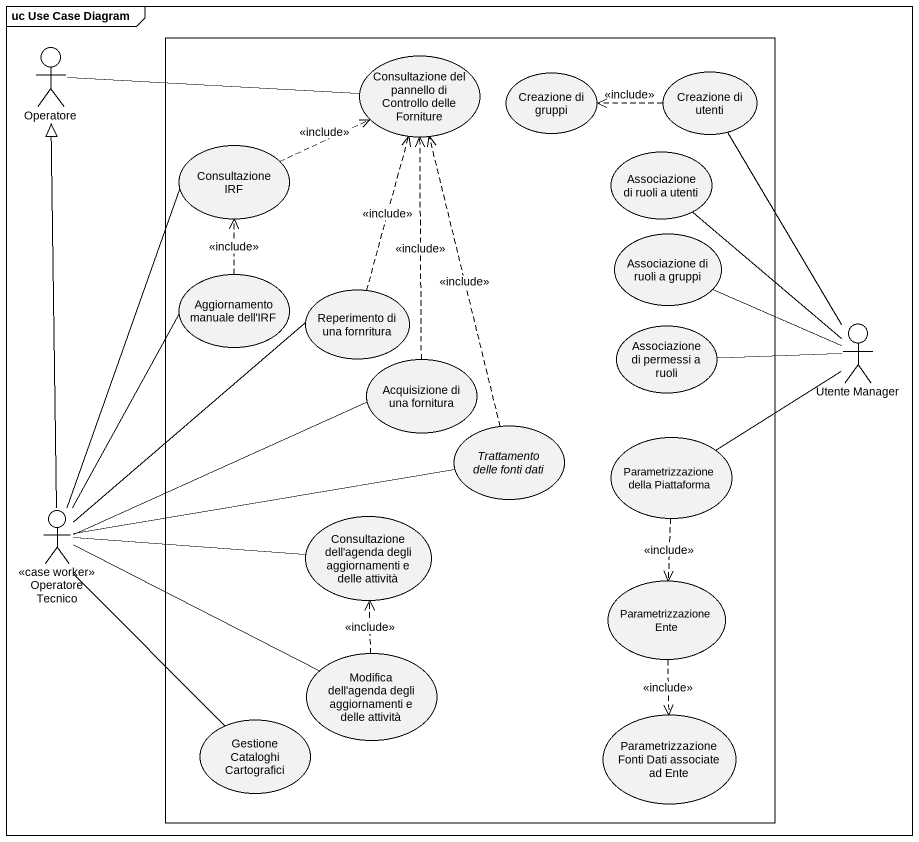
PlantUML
@startuml
mainframe uc Use Case Diagram
actor Operatore
rectangle " " as rectangle1 {
  usecase "Consultazione del pannello di Controllo delle Forniture" as Consultazione_del_pannello
  usecase "Creazione di gruppi" as Creazione_di_gruppi
  usecase "Creazione di utenti" as Creazione_di_utenti
  usecase "Consultazione IRF" as Consultazione_IRF
  usecase "Associazione di ruoli a utenti" as Associazione_di_ruoli_a
  usecase "Associazione di ruoli a gruppi" as Associazione_di_ruoli_a_2
  usecase "Aggiornamento manuale dell'IRF" as Aggiornamento_manuale_dell
  usecase "Reperimento di una fornritura" as Reperimento_di_una
  usecase "Associazione di permessi a ruoli" as Associazione_di_permessi_a
  usecase "Acquisizione di una fornitura" as Acquisizione_di_una
  usecase "Trattamento delle fonti dati" as Trattamento_delle_fonti_dati
  usecase "Parametrizzazione della Piattaforma" as Parametrizzazione_della
  usecase "Consultazione dell'agenda degli aggiornamenti e delle attività" as Consultazione_dell_agenda
  usecase "Parametrizzazione Ente" as Parametrizzazione_Ente
  usecase "Modifica dell'agenda degli aggiornamenti e delle attività" as Modifica_dell_agenda_degli
  usecase "Parametrizzazione Fonti Dati associate ad Ente" as Parametrizzazione_Fonti
  usecase "Gestione Cataloghi Cartografici" as Gestione_Cataloghi
}
actor "Utente Manager" as Utente_Manager
actor "Operatore Tecnico" as Operatore_Tecnico <<case worker>>
Operatore -right- Consultazione_del_pannello
Creazione_di_utenti .left.> Creazione_di_gruppi : <<include>>
Creazione_di_utenti -- Utente_Manager
Consultazione_IRF .right.> Consultazione_del_pannello : <<include>>
Consultazione_IRF -- Operatore_Tecnico
Associazione_di_ruoli_a -- Utente_Manager
Associazione_di_ruoli_a_2 -right- Utente_Manager
Aggiornamento_manuale_dell .up.> Consultazione_IRF : <<include>>
Reperimento_di_una .up.> Consultazione_del_pannello : <<include>>
Associazione_di_permessi_a -right- Utente_Manager
Acquisizione_di_una .up.> Consultazione_del_pannello : <<include>>
Trattamento_delle_fonti_dati .up.> Consultazione_del_pannello : <<include>>
Parametrizzazione_della -right- Utente_Manager
Parametrizzazione_della ..> Parametrizzazione_Ente : <<include>>
Operatore_Tecnico -up-|> Operatore
Operatore_Tecnico -up- Aggiornamento_manuale_dell
Operatore_Tecnico -up- Reperimento_di_una
Operatore_Tecnico -right- Acquisizione_di_una
Operatore_Tecnico -right- Trattamento_delle_fonti_dati
Operatore_Tecnico -right- Consultazione_dell_agenda
Operatore_Tecnico -right- Modifica_dell_agenda_degli
Operatore_Tecnico -- Gestione_Cataloghi
Parametrizzazione_Ente ..> Parametrizzazione_Fonti : <<include>>
Modifica_dell_agenda_degli .up.> Consultazione_dell_agenda : <<include>>
@enduml
